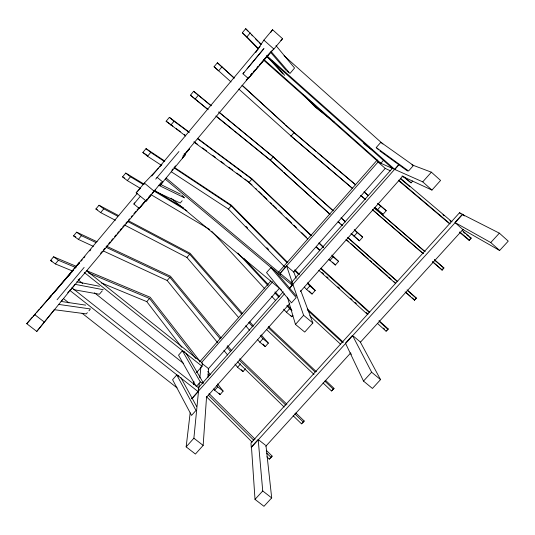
<?xml version="1.0" encoding="UTF-8"?>
<svg xmlns="http://www.w3.org/2000/svg" width="535" height="535" viewBox="0 0 535 535"><rect width="100%" height="100%" fill="white"/><g stroke="black" fill="none" stroke-linecap="round" stroke-linejoin="round"><path stroke-width="0.8" d="M190.166 412.88L186.153 446.879L195.422 454.048L203.153 445.414L206.563 396.709M207.894 377.717L208.53 368.642L201.909 363.365M196.425 372.694L202.07 366.281L202.37 363.044L86.683 270.824M192.005 398.649L198.171 391.673L198.559 387.835L71.864 287.73M186.153 446.879L193.884 438.218L199.267 383.582M199.843 377.784L200.899 367.023M193.496 384.685L193.891 381.368M459.605 232.304L469.135 240.382L471.121 238.035L462.193 230.485M469.135 240.382L471.121 238.035M255.77 52.483L263.882 40.118L272.562 29.739L282.574 38.714L273.893 49.046L266.43 56.523M270.717 32.441L272.562 29.739M158.52 168.137L144.35 183.057L136.184 192.821L146.209 201.1L161.343 182.248M146.209 201.1L150.268 195.83M72.225 271.626L26.75 323.682L36.775 331.426L74.907 284.553M78.578 280.012L79.628 278.708M70.6 289.295L69.751 290.338L198.171 391.673M36.775 331.426L54.644 309.33M61.471 300.877L62.521 299.58M184.127 153.752L185.311 154.749L159.891 185.585L162.861 182.087L157.19 177.352L155.718 179.118M171.855 170.304L172.838 169.013M173.935 167.769L175.5 165.863M184.368 155.09L189.584 148.75L186.969 151.84M50.845 295.902L48.424 298.844L79.327 262.524L76.926 265.427M68.473 275.98L70.439 273.632M147.319 199.053L139.207 208.409L133.87 204.016L140.264 196.345M72.245 270.897L55.339 263.929L50.517 260.478L53.574 256.8L76.572 266.437M185.638 135.99L166.131 121.231L169.361 117.339L188.801 131.804M272.576 50.056L248.293 78.464L242.964 73.783L264.043 48.397M93.404 246.367L78.351 239.399L73.562 235.875L76.652 232.163L97.069 241.76M115.406 220.273L100.654 212.602L95.892 208.998L99.015 205.239L118.844 215.705M140.217 188.253L127.303 180.589L122.575 176.884L125.738 173.079L144.296 184.254M161.503 165.368L147.56 156.253L142.858 152.468L146.048 148.63L164.773 161.048M208.048 109.702L190.433 95.203L193.697 91.271L211.111 105.616M231.066 81.955L214.074 66.741L217.384 62.769L234.297 78.09M258.124 48.819L242.342 32.729L245.685 28.696L261.294 44.285M55.339 263.929L58.389 260.264L75.997 267.647M170.812 125.116L174.035 121.231L189.33 132.613M78.351 239.399L81.434 235.694L95.798 242.455M100.654 212.602L103.77 208.857L117.727 216.227M127.303 180.589L130.46 176.797L143.32 184.542M147.56 156.253L150.75 152.421L164.626 161.63M195.074 99.169L198.338 95.25L193.697 91.271M221.992 66.835L218.688 70.801L214.074 66.741M258.599 48.805L246.916 36.895L250.26 32.876M247.123 68.821L263.588 48.999M139.207 208.409L146.724 199.588M152.729 192.814L155.224 189.825M248.293 78.464L270.804 52.096M137.294 193.356L54.008 292.779L54.931 291.722M151.773 176.048L260.084 46.445M57.078 299.74L84.135 267.413M242.964 73.783L244 72.553M133.87 204.016L134.813 202.885M100.58 253.363L102.192 251.443M103.268 250.166L104.88 248.247M105.95 246.969L107.562 245.05M108.638 243.766L110.25 241.847M111.32 240.569L112.932 238.65M114.543 236.731L116.155 234.811M117.225 233.534L118.837 231.615M119.914 230.338L121.525 228.418M122.595 227.134L124.207 225.215M125.819 223.302L126.889 222.018M128.5 220.099L129.577 218.822M131.189 216.902L132.259 215.625M133.87 213.706L135.897 211.372M136.973 210.095L139.12 207.533M67.698 292.792L68.727 291.562M70.058 290.538L145.721 200.418M182.743 156.314L249.283 77.053M250.808 75.127L251.965 73.857M259.475 64.909L266.985 55.961M156.902 177.72L178.937 151.525M182.415 158.159L185.311 154.749M102.272 290.833L99.383 294.243L73.375 289.596M87.359 312.667L86.316 313.898L54.175 309.678M88.924 310.815L89.967 309.584M182.161 200.739L180.221 203.032L154.047 190.841M72.051 271.747L73.663 269.854M74.739 268.597L76.344 266.704M77.956 264.818L79.568 262.926M81.18 261.033L82.25 259.776M83.861 257.883L84.938 256.626M89.766 250.955L90.843 249.698M246.174 80.203L248.869 77.047M250.494 75.154L252.112 73.262M253.73 71.369L254.807 70.105M256.967 67.584L258.044 66.32M101.449 282.941L146.791 301.64L149.499 298.476L195.843 358.477M193.724 141.922L248.982 182.455L251.831 179.138L310.888 235.534M103.188 250.895L167.161 280.507L169.896 277.317L220.059 338.642M124.254 224.874L186.929 257.462L189.691 254.245L241.639 314.132M171.26 171.748L228.418 209.105L231.234 205.828L287.135 262.799M330.035 214.428L270.309 160.273L273.184 156.922L218.808 112.116M352.772 188.594L291.08 136.064L293.983 132.68L242.295 85.406M148.83 197.154L150.944 194.72M152 193.503L154.635 190.453M148.944 197.181L150.562 195.308M185.063 352.197L182.388 350.773L178.536 355.18L195.823 385.869M176.764 374.955L172.584 379.716L191.55 415.421L195.991 410.419L176.764 374.955L178.964 376.052M270.911 267.62L266.537 272.603L291.515 302.83L296.176 297.58L270.911 267.62L274.248 269.954L296.363 296.089M376.225 147.546L380.826 142.303L413.481 165.462L408.559 170.999L376.225 147.546L378.599 149.88M199.622 361.961L270.797 281.036M278.528 272.248L377.295 159.952M26.75 323.682L32.227 317.456M33.317 316.212L35.511 313.724M36.607 312.48L39.343 309.37M40.439 308.127L51.387 295.681M53.58 293.187L54.67 291.943M201.454 362.67L272.669 281.744M279.845 273.592L378.666 161.302M296.109 278.213L293.795 272.034L286.586 265.982L280.286 273.138L280.761 274.743M383.461 160.36L380.873 163.289L264.022 59.606M208.122 369.05L279.323 288.378M293.675 272.121L385.3 168.311M196.225 386.584L200.297 381.97L182.388 350.773M198.191 387.962L283.242 291.756M290.973 283.015L392.596 168.07M191.637 398.776L284.446 293.869M289.977 287.623L398.809 164.613M289.596 288.345L292.284 285.309L291.428 282.788L166.124 178.028M398.99 164.713L394.783 169.461L266.758 55.647M206.269 397.558L289.896 303.345M300.416 291.488L402.868 176.062M217.524 383.896L223.142 391.112L220.092 394.536L214.696 390.262L217.745 386.825L216.728 385.508M331.947 255.088L338.575 261.408L335.351 265.026L329.975 260.451L333.191 256.827L331.988 255.67M245.532 368.735L242.964 371.618L237.573 367.284L240.656 363.82M261.234 334.943L268.349 343.109L265.24 346.6L259.849 342.219L262.959 338.715L260.231 335.559M292.886 315.55L291.836 316.733L286.452 312.273L289.602 308.728L286.76 305.666M307.658 282.768L315.229 290.465L312.045 294.036L306.662 289.529L309.845 285.944L307.518 283.57M354.05 236.202L357.3 232.538L362.677 237.186L359.42 240.837L350.967 233.414M375.035 207.553L377.576 209.72L380.866 206.022L386.237 210.723L382.953 214.415L374.687 207.379M402.541 176.122L411.054 182.856L412.719 180.984M300.73 290.558L312.861 322.979L304.723 332.068L295.467 324.424L303.612 315.302L286.586 265.982M390.523 170.866L385.253 168.418L378.058 162.045L422.737 181.86L431.377 172.183L440.586 180.442L431.952 190.079L401.825 176.109M462.701 214.348L459.538 212.743L250.968 442.973L251.276 447.494L462.701 214.348L464.494 215.946M462.307 214.361L454.924 222.5L490.755 242.549L499.636 250.48L508.25 241.131L499.369 233.166L462.307 214.361L463.497 215.424M265.828 446.217L350.713 352.899M360.269 342.393L463.149 229.308M266.898 456.783L269.265 459.13L272.154 456.128L266.256 450.276M293.147 415.715L301.506 423.814L304.208 421.018L295.855 412.946M323.06 382.98L331.499 390.965L334.021 388.37L325.521 380.338M377.422 323.367L386.069 331.192L388.256 328.965L379.007 320.605M405.075 291.889L414.411 300.148L416.424 298.115L407.095 289.876M443.849 267.908L442.084 270.008L443.849 267.908L434.433 259.769M272.154 456.128L269.265 459.13M304.208 421.018L301.506 423.814M334.021 388.37L331.499 390.965M388.256 328.965L386.069 331.192M414.411 300.148L416.424 298.115M255.014 499.382L262.738 490.969L258.178 439.482L251.463 446.892L255.014 499.382L263.969 506.304L271.693 497.918L265.975 445.635M363.499 381.074L371.624 372.22L352.478 335.391L345.456 343.129L363.499 381.074L372.42 388.45L380.545 379.629L360.256 341.892L353.675 336.395M490.755 242.549L499.369 233.166M136.184 192.821L140.183 188.561M159.651 166.94L161.918 164.553M280.875 40.459L282.574 38.714M58.609 304.402L90.489 308.969M61.037 301.432L85.667 305.131M75 284.319L103.235 289.696M76.793 281.825L99.47 286.278M411.91 164.833L431.377 172.183M50.517 260.478L52.056 261.113M86.536 270.61L150.168 297.253L200.177 361.573M88.248 272.783L149.499 298.476M73.562 235.875L75.823 236.918M106.9 246.374L170.424 276.227L221.189 337.946M106.385 247.437L169.896 277.317M158.701 185.297L184.588 197.87M160.239 184.254L180.349 194.111M200.297 381.97L203.059 383.368M95.892 208.998L97.37 209.767M128.393 220.748L190.092 253.302L242.629 313.59M127.27 221.276L189.691 254.245M499.636 250.48L462.675 229.388L455.519 223.028M122.575 176.884L124.729 178.162M150.977 194.64L209.8 229.548M155.01 190.707L183.565 207.901M154.033 190.995L186.882 210.797M142.858 152.468L147.734 155.658M174.484 167.488L231.354 205.206L287.85 262.638M174.343 168.077L231.234 205.828M53.574 256.8L58.389 260.264M379.863 150.957L407.51 171.039M369.143 147.112L363.787 143.179L366.555 145.868L371.919 149.807M166.131 121.231L172.865 126.173M176.236 128.641L180.275 131.603M184.321 134.573L185.665 135.556M194.419 141.982L197.789 144.45M202.504 147.907L206.55 150.87M212.609 155.317L215.304 157.29M220.694 161.242L224.058 163.717M228.779 167.174L232.819 170.137M236.858 173.099L241.573 176.557M244.943 179.024L251.985 184.876M76.652 232.163L81.434 235.694M197.515 138.291L251.811 178.697L311.457 235.56M197.308 138.552L251.831 179.138M99.015 205.239L103.77 208.857M262.738 490.969L271.693 497.918M34.481 314.433L44.505 322.217M193.884 438.218L203.153 445.414M125.738 173.079L130.46 176.797M63.725 298.818L68.968 302.937M82.069 313.236L177.078 387.902M326.357 115.453L315.871 107.167L308.855 100.025M404.38 177.045L411.054 182.856M258.826 439.997L265.327 445.12M331.132 119.653L315.409 107.221L303.131 94.702M333.098 121.204L334.408 122.241M217.745 386.825L223.142 391.112M78.103 279.825L82.684 283.456M94.468 292.799L183.472 363.412M84.269 272.482L202.07 366.281M146.048 148.63L150.75 152.421M190.433 95.203L207.934 109.421M216.361 116.262L233.22 129.951M234.511 131.001L270.168 159.958L282.48 171.113M215.832 116.028L270.309 160.273M262.959 338.715L268.349 343.109M286.747 70.834L288.673 72.412M282.888 73.883L267.319 56.844M218.848 111.996L273.024 156.635L332.997 210.516M198.338 95.25L211.138 105.79M289.602 308.728L291.996 310.715M144.35 183.057L154.374 191.383M303.612 315.302L312.861 322.979M371.624 372.22L380.545 379.629M169.361 117.339L174.035 121.231M171.093 198.177L281.45 290.003M165.255 179.158L292.284 285.309M309.845 285.944L315.229 290.465M400.34 178.168L451.988 221.858M400.327 178.643L409.87 186.715M442.953 214.709L444.231 215.786M449.955 220.627L451.226 221.704M463.317 231.929L465.223 233.548M466.5 234.624L468.406 236.236M469.676 237.313L470.954 238.389M293.983 132.68L355.501 184.608M364.382 192.098L368.18 195.315M377.697 203.34L380.866 206.022M316.018 151.418L285.677 125.237M317.295 152.502L355.594 184.849M363.894 191.858L368.361 195.629M377.937 203.715L386.237 210.723M398.582 180.148L450.182 223.851M459.739 231.943L469.289 240.041M398.582 180.603L449.433 223.684M361.045 195.636L365.492 199.428M290.799 135.91L352.445 188.427M360.704 195.469L365.158 199.254M333.191 256.827L338.575 261.408M374.166 207.66L425.017 251.624M374.393 207.968L424.93 251.664M434.4 259.856L443.876 268.048M372.434 209.613L423.225 253.597M432.634 261.742L442.044 269.887M372.674 209.907L423.152 253.617M432.621 261.816L442.084 270.008M377.576 209.72L382.953 214.415M348.031 237.667L397.772 281.631M347.663 237.614L397.505 281.677M407.469 290.485L416.197 298.196M346.954 240.135L348.813 241.78M350.679 243.432L368.067 258.826M369.932 260.471L371.798 262.123M373.035 263.22L387.32 275.866M388.564 276.969L391.052 279.163M393.533 281.363L395.398 283.015M405.958 292.357L410.305 296.209M412.164 297.861L414.652 300.055M345.951 239.546L395.739 283.624M266.831 56.757L392.516 168.458M263.568 60.074L378.967 162.446M284.078 55.734L382.873 143.948M459.538 212.743L460.715 213.793M263.882 40.118L273.893 49.046M422.737 181.86L431.952 190.079M341.036 217.738L345.363 221.63M354.638 229.963L362.677 237.186M273.184 156.922L333.178 210.857M341.216 218.086L345.55 221.978M354.21 229.762L357.3 232.538M238.824 89.057L291.08 136.064M321.033 268.195L369.759 312.239M320.465 268.349L369.29 312.5M379.175 321.441L387.828 329.266M283.71 172.23L311.41 197.328M312.641 198.445L329.874 214.06M338.495 221.871L339.725 222.988M340.955 224.105L342.186 225.215M352.652 234.698L359.42 240.837M338.04 221.684L342.346 225.596M321.823 272.315L323.668 273.994M326.751 276.782L327.982 277.892M337.839 286.82L339.685 288.492M350.773 298.53L352.01 299.647M355.086 302.435L356.323 303.552M366.181 312.473L368.026 314.145M383.428 328.095L384.658 329.206M318.78 270.255L367.545 314.419M242.342 32.729L246.916 36.895M217.384 62.769L233.996 77.963M241.994 85.279L284.446 124.113M307.284 308.902L343.39 342.266M307.779 310.42L342.734 342.734M309.772 315.71L340.407 344.065M350.211 353.14L351.435 354.27M268.423 326.437L316.406 371.738M268.042 327.514L315.115 371.979M324.765 381.101L333.218 389.085M266.39 329.373L314.018 374.426M319.295 243.03L323.508 247.05M318.726 243.01L323.548 247.618M255.583 188.333L256.78 189.49M258.579 191.216L262.183 194.68M263.38 195.83L266.978 199.287M270.576 202.752L271.78 203.902M272.977 205.059L276.575 208.516M278.374 210.248L281.972 213.706M286.171 217.745L291.568 222.934M293.969 225.242L296.37 227.542M301.767 232.732L306.562 237.346M316.76 247.15L319.763 250.032M332.355 262.143L335.351 265.026M248.982 182.455L307.772 239.071M316.172 247.163L319.776 250.627M328.771 259.294L329.975 260.451M239.774 358.724L286.907 404.293M239.232 360.068L285.864 405.189M294.832 413.863L303.205 421.961M237.6 361.907L284.185 407.035M181.679 195.041L184.007 197.301M209.004 393.499L255.041 439.155M208.242 395.077L253.784 440.278M266.791 453.198L270.931 457.305M206.637 396.89L252.132 442.104M294.845 269.74L299.5 274.475M304.769 95.852L307.103 98.239M294.705 270.516L298.784 274.669M245.953 226.292L247.692 228.077M266.825 247.685L268.563 249.47M309.15 291.067L312.045 294.036M228.418 209.105L284.64 266.891M304.348 287.148L306.662 289.529M245.685 28.696L247.993 31.077M251.45 34.655L252.607 35.852M255.489 38.828L257.796 41.215M258.947 42.405L260.679 44.198M243.733 258.291L268.222 284.52M275.057 291.842L279.611 296.724M287.583 305.264L291.568 309.531M237.794 253.035L267.968 285.469M274.803 292.819L278.788 297.099M290.706 315.51L291.836 316.733M211.646 231.2L264.919 288.933M271.72 296.31L275.685 300.603M283.617 309.203L286.452 312.273M271.533 60.468L284.647 75.335M249.745 321.756L253.57 326.149M248.748 322.324L252.573 326.738M263.06 344.085L265.24 346.6M270.683 52.43L286.105 70.306M186.929 257.462L238.623 317.549M245.699 325.768L249.511 330.202M257.669 339.685L259.849 342.219M271.058 51.46L289.963 73.469L294.564 68.025L275.98 45.602M227.535 345.657L231.769 350.799M226.927 347.034L230.618 351.555M241.385 369.678L242.964 371.618M167.161 280.507L217.605 342.674M223.911 350.445L227.589 354.979M234.945 364.047L237.573 367.284M207.827 371.424L210.382 374.701M208.068 374.299L209.085 375.617M219.076 393.218L220.092 394.536M146.791 301.64L181.76 347.268M213.679 388.938L214.696 390.262M186.147 353.26L203.34 383.013M180.817 377.509L196.619 406.419M287.402 297.179L295.467 324.424"/></g></svg>
